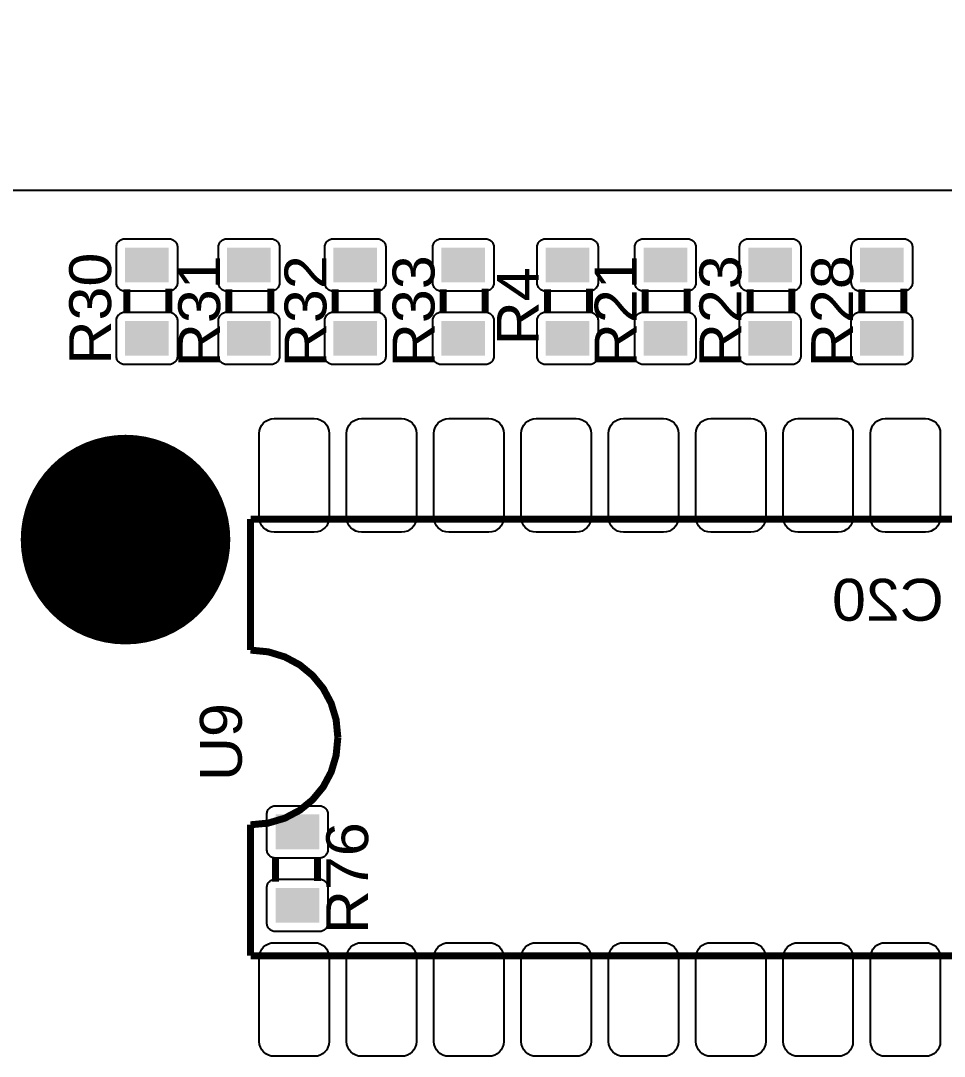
# Model space of a CAD drawing. Header units: inches. Extents: x 18.7 to 39.4, y 4.3 to 20.5.
# Drawn here: x 26.794 to 28.19, y 10.591 to 12.156 of the extents above; entities that cross this region are included whole.
import ezdxf

# ---------------------------------------------------------------- set-up
doc = ezdxf.new("R2010")
doc.units = ezdxf.units.IN
doc.header["$MEASUREMENT"] = 0
doc.styles.get("Standard").update_dxf_attribs({"font": 'arial.ttf'})

# ---------------------------------------------------------------- blocks, each defined once
blk = doc.blocks.new('RPAD')
blk.add_trace([(-0.5, -0.5), (-0.5, 0.5), (0.5, -0.5), (0.5, 0.5)])
blk = doc.blocks.new('EPAD')
at = {"const_width": 0.5}
blk.add_lwpolyline([(-0.25, 0, 1), (0.25, 0, 1)], format="xyb", close=True, dxfattribs=at)
blk = doc.blocks.new('NextionControlV4')
blk.add_lwpolyline([(44.3367, 14.7538), (46.2109, 14.7538), (46.2109, 14.9893), (44.3367, 14.9893), (44.3367, 14.7538)])
for points in [[(44.6473, 14.6481), (44.6473, 14.6881), (44.6473, 14.6891), (44.6475, 14.6901), (44.6477, 14.6911), (44.648, 14.692), (44.6484, 14.6929), (44.6489, 14.6937), (44.6495, 14.6945), (44.6501, 14.6952), (44.6509, 14.6958), (44.6516, 14.6964), (44.6524, 14.6969), (44.6533, 14.6973), (44.6542, 14.6976), (44.6552, 14.6979), (44.6562, 14.698), (44.6573, 14.6981), (44.7073, 14.6981), (44.7083, 14.698), (44.7093, 14.6979), (44.7103, 14.6976), (44.7112, 14.6973), (44.7121, 14.6969), (44.7129, 14.6964), (44.7137, 14.6958), (44.7144, 14.6952), (44.715, 14.6945), (44.7156, 14.6937), (44.7161, 14.6929), (44.7165, 14.692), (44.7168, 14.6911), (44.7171, 14.6901), (44.7172, 14.6891), (44.7173, 14.6881), (44.7173, 14.6481), (44.7172, 14.647), (44.7171, 14.646), (44.7168, 14.6451), (44.7165, 14.6441), (44.7161, 14.6433), (44.7156, 14.6424), (44.715, 14.6417), (44.7144, 14.641), (44.7137, 14.6403), (44.7129, 14.6398), (44.7121, 14.6393), (44.7112, 14.6388), (44.7103, 14.6385), (44.7093, 14.6383), (44.7083, 14.6381), (44.7073, 14.6381), (44.6573, 14.6381), (44.6562, 14.6381), (44.6552, 14.6383), (44.6542, 14.6385), (44.6533, 14.6388), (44.6524, 14.6393), (44.6516, 14.6398), (44.6509, 14.6403), (44.6501, 14.641), (44.6495, 14.6417), (44.6489, 14.6424), (44.6484, 14.6433), (44.648, 14.6441), (44.6477, 14.6451), (44.6475, 14.646), (44.6473, 14.647), (44.6473, 14.6481)], [(44.7642, 14.6481), (44.7642, 14.6881), (44.7642, 14.6891), (44.7644, 14.6901), (44.7646, 14.6911), (44.7649, 14.692), (44.7654, 14.6929), (44.7659, 14.6937), (44.7664, 14.6945), (44.7671, 14.6952), (44.7678, 14.6958), (44.7685, 14.6964), (44.7694, 14.6969), (44.7702, 14.6973), (44.7712, 14.6976), (44.7721, 14.6979), (44.7731, 14.698), (44.7742, 14.6981), (44.8242, 14.6981), (44.8252, 14.698), (44.8262, 14.6979), (44.8272, 14.6976), (44.8281, 14.6973), (44.829, 14.6969), (44.8298, 14.6964), (44.8306, 14.6958), (44.8313, 14.6952), (44.8319, 14.6945), (44.8325, 14.6937), (44.833, 14.6929), (44.8334, 14.692), (44.8337, 14.6911), (44.834, 14.6901), (44.8341, 14.6891), (44.8342, 14.6881), (44.8342, 14.6481), (44.8341, 14.647), (44.834, 14.646), (44.8337, 14.6451), (44.8334, 14.6441), (44.833, 14.6433), (44.8325, 14.6424), (44.8319, 14.6417), (44.8313, 14.641), (44.8306, 14.6403), (44.8298, 14.6398), (44.829, 14.6393), (44.8281, 14.6388), (44.8272, 14.6385), (44.8262, 14.6383), (44.8252, 14.6381), (44.8242, 14.6381), (44.7742, 14.6381), (44.7731, 14.6381), (44.7721, 14.6383), (44.7712, 14.6385), (44.7702, 14.6388), (44.7694, 14.6393), (44.7685, 14.6398), (44.7678, 14.6403), (44.7671, 14.641), (44.7664, 14.6417), (44.7659, 14.6424), (44.7654, 14.6433), (44.7649, 14.6441), (44.7646, 14.6451), (44.7644, 14.646), (44.7642, 14.647), (44.7642, 14.6481)], [(44.8859, 14.6481), (44.8859, 14.6881), (44.8859, 14.6891), (44.8861, 14.6901), (44.8863, 14.6911), (44.8867, 14.692), (44.8871, 14.6929), (44.8876, 14.6937), (44.8881, 14.6945), (44.8888, 14.6952), (44.8895, 14.6958), (44.8903, 14.6964), (44.8911, 14.6969), (44.892, 14.6973), (44.8929, 14.6976), (44.8938, 14.6979), (44.8949, 14.698), (44.8959, 14.6981), (44.9459, 14.6981), (44.9469, 14.698), (44.9479, 14.6979), (44.9489, 14.6976), (44.9498, 14.6973), (44.9507, 14.6969), (44.9515, 14.6964), (44.9523, 14.6958), (44.953, 14.6952), (44.9536, 14.6945), (44.9542, 14.6937), (44.9547, 14.6929), (44.9551, 14.692), (44.9555, 14.6911), (44.9557, 14.6901), (44.9558, 14.6891), (44.9559, 14.6881), (44.9559, 14.6481), (44.9558, 14.647), (44.9557, 14.646), (44.9555, 14.6451), (44.9551, 14.6441), (44.9547, 14.6433), (44.9542, 14.6424), (44.9536, 14.6417), (44.953, 14.641), (44.9523, 14.6403), (44.9515, 14.6398), (44.9507, 14.6393), (44.9498, 14.6388), (44.9489, 14.6385), (44.9479, 14.6383), (44.9469, 14.6381), (44.9459, 14.6381), (44.8959, 14.6381), (44.8949, 14.6381), (44.8938, 14.6383), (44.8929, 14.6385), (44.892, 14.6388), (44.8911, 14.6393), (44.8903, 14.6398), (44.8895, 14.6403), (44.8888, 14.641), (44.8881, 14.6417), (44.8876, 14.6424), (44.8871, 14.6433), (44.8867, 14.6441), (44.8863, 14.6451), (44.8861, 14.646), (44.8859, 14.647), (44.8859, 14.6481)], [(45.0097, 14.6481), (45.0097, 14.6881), (45.0097, 14.6891), (45.0099, 14.6901), (45.0101, 14.6911), (45.0105, 14.692), (45.0109, 14.6929), (45.0114, 14.6937), (45.0119, 14.6945), (45.0126, 14.6952), (45.0133, 14.6958), (45.014, 14.6964), (45.0149, 14.6969), (45.0157, 14.6973), (45.0167, 14.6976), (45.0176, 14.6979), (45.0186, 14.698), (45.0197, 14.6981), (45.0697, 14.6981), (45.0707, 14.698), (45.0717, 14.6979), (45.0727, 14.6976), (45.0736, 14.6973), (45.0745, 14.6969), (45.0753, 14.6964), (45.0761, 14.6958), (45.0768, 14.6952), (45.0774, 14.6945), (45.078, 14.6937), (45.0785, 14.6929), (45.0789, 14.692), (45.0792, 14.6911), (45.0795, 14.6901), (45.0796, 14.6891), (45.0797, 14.6881), (45.0797, 14.6481), (45.0796, 14.647), (45.0795, 14.646), (45.0792, 14.6451), (45.0789, 14.6441), (45.0785, 14.6433), (45.078, 14.6424), (45.0774, 14.6417), (45.0768, 14.641), (45.0761, 14.6403), (45.0753, 14.6398), (45.0745, 14.6393), (45.0736, 14.6388), (45.0727, 14.6385), (45.0717, 14.6383), (45.0707, 14.6381), (45.0697, 14.6381), (45.0197, 14.6381), (45.0186, 14.6381), (45.0176, 14.6383), (45.0167, 14.6385), (45.0157, 14.6388), (45.0149, 14.6393), (45.014, 14.6398), (45.0133, 14.6403), (45.0126, 14.641), (45.0119, 14.6417), (45.0114, 14.6424), (45.0109, 14.6433), (45.0105, 14.6441), (45.0101, 14.6451), (45.0099, 14.646), (45.0097, 14.647), (45.0097, 14.6481)], [(45.1291, 14.6481), (45.1291, 14.6881), (45.1292, 14.6891), (45.1293, 14.6901), (45.1295, 14.6911), (45.1299, 14.692), (45.1303, 14.6929), (45.1308, 14.6937), (45.1314, 14.6945), (45.132, 14.6952), (45.1327, 14.6958), (45.1335, 14.6964), (45.1343, 14.6969), (45.1352, 14.6973), (45.1361, 14.6976), (45.1371, 14.6979), (45.1381, 14.698), (45.1391, 14.6981), (45.1891, 14.6981), (45.1901, 14.698), (45.1912, 14.6979), (45.1921, 14.6976), (45.193, 14.6973), (45.1939, 14.6969), (45.1947, 14.6964), (45.1955, 14.6958), (45.1962, 14.6952), (45.1969, 14.6945), (45.1974, 14.6937), (45.1979, 14.6929), (45.1983, 14.692), (45.1987, 14.6911), (45.1989, 14.6901), (45.1991, 14.6891), (45.1991, 14.6881), (45.1991, 14.6481), (45.1991, 14.647), (45.1989, 14.646), (45.1987, 14.6451), (45.1983, 14.6441), (45.1979, 14.6433), (45.1974, 14.6424), (45.1969, 14.6417), (45.1962, 14.641), (45.1955, 14.6403), (45.1947, 14.6398), (45.1939, 14.6393), (45.193, 14.6388), (45.1921, 14.6385), (45.1912, 14.6383), (45.1901, 14.6381), (45.1891, 14.6381), (45.1391, 14.6381), (45.1381, 14.6381), (45.1371, 14.6383), (45.1361, 14.6385), (45.1352, 14.6388), (45.1343, 14.6393), (45.1335, 14.6398), (45.1327, 14.6403), (45.132, 14.641), (45.1314, 14.6417), (45.1308, 14.6424), (45.1303, 14.6433), (45.1299, 14.6441), (45.1295, 14.6451), (45.1293, 14.646), (45.1292, 14.647), (45.1291, 14.6481)], [(45.2411, 14.6481), (45.2411, 14.6881), (45.2412, 14.6891), (45.2413, 14.6901), (45.2415, 14.6911), (45.2419, 14.692), (45.2423, 14.6929), (45.2428, 14.6937), (45.2434, 14.6945), (45.244, 14.6952), (45.2447, 14.6958), (45.2455, 14.6964), (45.2463, 14.6969), (45.2472, 14.6973), (45.2481, 14.6976), (45.2491, 14.6979), (45.2501, 14.698), (45.2511, 14.6981), (45.3011, 14.6981), (45.3021, 14.698), (45.3032, 14.6979), (45.3041, 14.6976), (45.305, 14.6973), (45.3059, 14.6969), (45.3067, 14.6964), (45.3075, 14.6958), (45.3082, 14.6952), (45.3089, 14.6945), (45.3094, 14.6937), (45.3099, 14.6929), (45.3103, 14.692), (45.3107, 14.6911), (45.3109, 14.6901), (45.3111, 14.6891), (45.3111, 14.6881), (45.3111, 14.6481), (45.3111, 14.647), (45.3109, 14.646), (45.3107, 14.6451), (45.3103, 14.6441), (45.3099, 14.6433), (45.3094, 14.6424), (45.3089, 14.6417), (45.3082, 14.641), (45.3075, 14.6403), (45.3067, 14.6398), (45.3059, 14.6393), (45.305, 14.6388), (45.3041, 14.6385), (45.3032, 14.6383), (45.3021, 14.6381), (45.3011, 14.6381), (45.2511, 14.6381), (45.2501, 14.6381), (45.2491, 14.6383), (45.2481, 14.6385), (45.2472, 14.6388), (45.2463, 14.6393), (45.2455, 14.6398), (45.2447, 14.6403), (45.244, 14.641), (45.2434, 14.6417), (45.2428, 14.6424), (45.2423, 14.6433), (45.2419, 14.6441), (45.2415, 14.6451), (45.2413, 14.646), (45.2412, 14.647), (45.2411, 14.6481)], [(45.3611, 14.6481), (45.3611, 14.6881), (45.3612, 14.6891), (45.3613, 14.6901), (45.3615, 14.6911), (45.3619, 14.692), (45.3623, 14.6929), (45.3628, 14.6937), (45.3634, 14.6945), (45.364, 14.6952), (45.3647, 14.6958), (45.3655, 14.6964), (45.3663, 14.6969), (45.3672, 14.6973), (45.3681, 14.6976), (45.3691, 14.6979), (45.3701, 14.698), (45.3711, 14.6981), (45.4211, 14.6981), (45.4221, 14.698), (45.4232, 14.6979), (45.4241, 14.6976), (45.425, 14.6973), (45.4259, 14.6969), (45.4267, 14.6964), (45.4275, 14.6958), (45.4282, 14.6952), (45.4289, 14.6945), (45.4294, 14.6937), (45.4299, 14.6929), (45.4303, 14.692), (45.4307, 14.6911), (45.4309, 14.6901), (45.4311, 14.6891), (45.4311, 14.6881), (45.4311, 14.6481), (45.4311, 14.647), (45.4309, 14.646), (45.4307, 14.6451), (45.4303, 14.6441), (45.4299, 14.6433), (45.4294, 14.6424), (45.4289, 14.6417), (45.4282, 14.641), (45.4275, 14.6403), (45.4267, 14.6398), (45.4259, 14.6393), (45.425, 14.6388), (45.4241, 14.6385), (45.4232, 14.6383), (45.4221, 14.6381), (45.4211, 14.6381), (45.3711, 14.6381), (45.3701, 14.6381), (45.3691, 14.6383), (45.3681, 14.6385), (45.3672, 14.6388), (45.3663, 14.6393), (45.3655, 14.6398), (45.3647, 14.6403), (45.364, 14.641), (45.3634, 14.6417), (45.3628, 14.6424), (45.3623, 14.6433), (45.3619, 14.6441), (45.3615, 14.6451), (45.3613, 14.646), (45.3612, 14.647), (45.3611, 14.6481)], [(45.4891, 14.6481), (45.4891, 14.6881), (45.4892, 14.6891), (45.4893, 14.6901), (45.4895, 14.6911), (45.4899, 14.692), (45.4903, 14.6929), (45.4908, 14.6937), (45.4914, 14.6945), (45.492, 14.6952), (45.4927, 14.6958), (45.4935, 14.6964), (45.4943, 14.6969), (45.4952, 14.6973), (45.4961, 14.6976), (45.4971, 14.6979), (45.4981, 14.698), (45.4991, 14.6981), (45.5491, 14.6981), (45.5501, 14.698), (45.5512, 14.6979), (45.5521, 14.6976), (45.553, 14.6973), (45.5539, 14.6969), (45.5547, 14.6964), (45.5555, 14.6958), (45.5562, 14.6952), (45.5569, 14.6945), (45.5574, 14.6937), (45.5579, 14.6929), (45.5583, 14.692), (45.5587, 14.6911), (45.5589, 14.6901), (45.5591, 14.6891), (45.5591, 14.6881), (45.5591, 14.6481), (45.5591, 14.647), (45.5589, 14.646), (45.5587, 14.6451), (45.5583, 14.6441), (45.5579, 14.6433), (45.5574, 14.6424), (45.5569, 14.6417), (45.5562, 14.641), (45.5555, 14.6403), (45.5547, 14.6398), (45.5539, 14.6393), (45.553, 14.6388), (45.5521, 14.6385), (45.5512, 14.6383), (45.5501, 14.6381), (45.5491, 14.6381), (45.4991, 14.6381), (45.4981, 14.6381), (45.4971, 14.6383), (45.4961, 14.6385), (45.4952, 14.6388), (45.4943, 14.6393), (45.4935, 14.6398), (45.4927, 14.6403), (45.492, 14.641), (45.4914, 14.6417), (45.4908, 14.6424), (45.4903, 14.6433), (45.4899, 14.6441), (45.4895, 14.6451), (45.4893, 14.646), (45.4892, 14.647), (45.4891, 14.6481)], [(44.6473, 14.5641), (44.6473, 14.6041), (44.6473, 14.6051), (44.6475, 14.6061), (44.6477, 14.6071), (44.648, 14.608), (44.6484, 14.6089), (44.6489, 14.6097), (44.6495, 14.6105), (44.6501, 14.6112), (44.6509, 14.6118), (44.6516, 14.6124), (44.6524, 14.6129), (44.6533, 14.6133), (44.6542, 14.6136), (44.6552, 14.6139), (44.6562, 14.614), (44.6573, 14.6141), (44.7073, 14.6141), (44.7083, 14.614), (44.7093, 14.6139), (44.7103, 14.6136), (44.7112, 14.6133), (44.7121, 14.6129), (44.7129, 14.6124), (44.7137, 14.6118), (44.7144, 14.6112), (44.715, 14.6105), (44.7156, 14.6097), (44.7161, 14.6089), (44.7165, 14.608), (44.7168, 14.6071), (44.7171, 14.6061), (44.7172, 14.6051), (44.7173, 14.6041), (44.7173, 14.5641), (44.7172, 14.563), (44.7171, 14.562), (44.7168, 14.5611), (44.7165, 14.5601), (44.7161, 14.5593), (44.7156, 14.5584), (44.715, 14.5577), (44.7144, 14.557), (44.7137, 14.5563), (44.7129, 14.5558), (44.7121, 14.5553), (44.7112, 14.5548), (44.7103, 14.5545), (44.7093, 14.5543), (44.7083, 14.5541), (44.7073, 14.5541), (44.6573, 14.5541), (44.6562, 14.5541), (44.6552, 14.5543), (44.6542, 14.5545), (44.6533, 14.5548), (44.6524, 14.5553), (44.6516, 14.5558), (44.6509, 14.5563), (44.6501, 14.557), (44.6495, 14.5577), (44.6489, 14.5584), (44.6484, 14.5593), (44.648, 14.5601), (44.6477, 14.5611), (44.6475, 14.562), (44.6473, 14.563), (44.6473, 14.5641)], [(44.7642, 14.5641), (44.7642, 14.6041), (44.7642, 14.6051), (44.7644, 14.6061), (44.7646, 14.6071), (44.7649, 14.608), (44.7654, 14.6089), (44.7659, 14.6097), (44.7664, 14.6105), (44.7671, 14.6112), (44.7678, 14.6118), (44.7685, 14.6124), (44.7694, 14.6129), (44.7702, 14.6133), (44.7712, 14.6136), (44.7721, 14.6139), (44.7731, 14.614), (44.7742, 14.6141), (44.8242, 14.6141), (44.8252, 14.614), (44.8262, 14.6139), (44.8272, 14.6136), (44.8281, 14.6133), (44.829, 14.6129), (44.8298, 14.6124), (44.8306, 14.6118), (44.8313, 14.6112), (44.8319, 14.6105), (44.8325, 14.6097), (44.833, 14.6089), (44.8334, 14.608), (44.8337, 14.6071), (44.834, 14.6061), (44.8341, 14.6051), (44.8342, 14.6041), (44.8342, 14.5641), (44.8341, 14.563), (44.834, 14.562), (44.8337, 14.5611), (44.8334, 14.5601), (44.833, 14.5593), (44.8325, 14.5584), (44.8319, 14.5577), (44.8313, 14.557), (44.8306, 14.5563), (44.8298, 14.5558), (44.829, 14.5553), (44.8281, 14.5548), (44.8272, 14.5545), (44.8262, 14.5543), (44.8252, 14.5541), (44.8242, 14.5541), (44.7742, 14.5541), (44.7731, 14.5541), (44.7721, 14.5543), (44.7712, 14.5545), (44.7702, 14.5548), (44.7694, 14.5553), (44.7685, 14.5558), (44.7678, 14.5563), (44.7671, 14.557), (44.7664, 14.5577), (44.7659, 14.5584), (44.7654, 14.5593), (44.7649, 14.5601), (44.7646, 14.5611), (44.7644, 14.562), (44.7642, 14.563), (44.7642, 14.5641)], [(44.8859, 14.5641), (44.8859, 14.6041), (44.8859, 14.6051), (44.8861, 14.6061), (44.8863, 14.6071), (44.8867, 14.608), (44.8871, 14.6089), (44.8876, 14.6097), (44.8881, 14.6105), (44.8888, 14.6112), (44.8895, 14.6118), (44.8903, 14.6124), (44.8911, 14.6129), (44.892, 14.6133), (44.8929, 14.6136), (44.8938, 14.6139), (44.8949, 14.614), (44.8959, 14.6141), (44.9459, 14.6141), (44.9469, 14.614), (44.9479, 14.6139), (44.9489, 14.6136), (44.9498, 14.6133), (44.9507, 14.6129), (44.9515, 14.6124), (44.9523, 14.6118), (44.953, 14.6112), (44.9536, 14.6105), (44.9542, 14.6097), (44.9547, 14.6089), (44.9551, 14.608), (44.9555, 14.6071), (44.9557, 14.6061), (44.9558, 14.6051), (44.9559, 14.6041), (44.9559, 14.5641), (44.9558, 14.563), (44.9557, 14.562), (44.9555, 14.5611), (44.9551, 14.5601), (44.9547, 14.5593), (44.9542, 14.5584), (44.9536, 14.5577), (44.953, 14.557), (44.9523, 14.5563), (44.9515, 14.5558), (44.9507, 14.5553), (44.9498, 14.5548), (44.9489, 14.5545), (44.9479, 14.5543), (44.9469, 14.5541), (44.9459, 14.5541), (44.8959, 14.5541), (44.8949, 14.5541), (44.8938, 14.5543), (44.8929, 14.5545), (44.892, 14.5548), (44.8911, 14.5553), (44.8903, 14.5558), (44.8895, 14.5563), (44.8888, 14.557), (44.8881, 14.5577), (44.8876, 14.5584), (44.8871, 14.5593), (44.8867, 14.5601), (44.8863, 14.5611), (44.8861, 14.562), (44.8859, 14.563), (44.8859, 14.5641)], [(45.0097, 14.5641), (45.0097, 14.6041), (45.0097, 14.6051), (45.0099, 14.6061), (45.0101, 14.6071), (45.0105, 14.608), (45.0109, 14.6089), (45.0114, 14.6097), (45.0119, 14.6105), (45.0126, 14.6112), (45.0133, 14.6118), (45.014, 14.6124), (45.0149, 14.6129), (45.0157, 14.6133), (45.0167, 14.6136), (45.0176, 14.6139), (45.0186, 14.614), (45.0197, 14.6141), (45.0697, 14.6141), (45.0707, 14.614), (45.0717, 14.6139), (45.0727, 14.6136), (45.0736, 14.6133), (45.0745, 14.6129), (45.0753, 14.6124), (45.0761, 14.6118), (45.0768, 14.6112), (45.0774, 14.6105), (45.078, 14.6097), (45.0785, 14.6089), (45.0789, 14.608), (45.0792, 14.6071), (45.0795, 14.6061), (45.0796, 14.6051), (45.0797, 14.6041), (45.0797, 14.5641), (45.0796, 14.563), (45.0795, 14.562), (45.0792, 14.5611), (45.0789, 14.5601), (45.0785, 14.5593), (45.078, 14.5584), (45.0774, 14.5577), (45.0768, 14.557), (45.0761, 14.5563), (45.0753, 14.5558), (45.0745, 14.5553), (45.0736, 14.5548), (45.0727, 14.5545), (45.0717, 14.5543), (45.0707, 14.5541), (45.0697, 14.5541), (45.0197, 14.5541), (45.0186, 14.5541), (45.0176, 14.5543), (45.0167, 14.5545), (45.0157, 14.5548), (45.0149, 14.5553), (45.014, 14.5558), (45.0133, 14.5563), (45.0126, 14.557), (45.0119, 14.5577), (45.0114, 14.5584), (45.0109, 14.5593), (45.0105, 14.5601), (45.0101, 14.5611), (45.0099, 14.562), (45.0097, 14.563), (45.0097, 14.5641)], [(45.1291, 14.5641), (45.1291, 14.6041), (45.1292, 14.6051), (45.1293, 14.6061), (45.1295, 14.6071), (45.1299, 14.608), (45.1303, 14.6089), (45.1308, 14.6097), (45.1314, 14.6105), (45.132, 14.6112), (45.1327, 14.6118), (45.1335, 14.6124), (45.1343, 14.6129), (45.1352, 14.6133), (45.1361, 14.6136), (45.1371, 14.6139), (45.1381, 14.614), (45.1391, 14.6141), (45.1891, 14.6141), (45.1901, 14.614), (45.1912, 14.6139), (45.1921, 14.6136), (45.193, 14.6133), (45.1939, 14.6129), (45.1947, 14.6124), (45.1955, 14.6118), (45.1962, 14.6112), (45.1969, 14.6105), (45.1974, 14.6097), (45.1979, 14.6089), (45.1983, 14.608), (45.1987, 14.6071), (45.1989, 14.6061), (45.1991, 14.6051), (45.1991, 14.6041), (45.1991, 14.5641), (45.1991, 14.563), (45.1989, 14.562), (45.1987, 14.5611), (45.1983, 14.5601), (45.1979, 14.5593), (45.1974, 14.5584), (45.1969, 14.5577), (45.1962, 14.557), (45.1955, 14.5563), (45.1947, 14.5558), (45.1939, 14.5553), (45.193, 14.5548), (45.1921, 14.5545), (45.1912, 14.5543), (45.1901, 14.5541), (45.1891, 14.5541), (45.1391, 14.5541), (45.1381, 14.5541), (45.1371, 14.5543), (45.1361, 14.5545), (45.1352, 14.5548), (45.1343, 14.5553), (45.1335, 14.5558), (45.1327, 14.5563), (45.132, 14.557), (45.1314, 14.5577), (45.1308, 14.5584), (45.1303, 14.5593), (45.1299, 14.5601), (45.1295, 14.5611), (45.1293, 14.562), (45.1292, 14.563), (45.1291, 14.5641)], [(45.2411, 14.5641), (45.2411, 14.6041), (45.2412, 14.6051), (45.2413, 14.6061), (45.2415, 14.6071), (45.2419, 14.608), (45.2423, 14.6089), (45.2428, 14.6097), (45.2434, 14.6105), (45.244, 14.6112), (45.2447, 14.6118), (45.2455, 14.6124), (45.2463, 14.6129), (45.2472, 14.6133), (45.2481, 14.6136), (45.2491, 14.6139), (45.2501, 14.614), (45.2511, 14.6141), (45.3011, 14.6141), (45.3021, 14.614), (45.3032, 14.6139), (45.3041, 14.6136), (45.305, 14.6133), (45.3059, 14.6129), (45.3067, 14.6124), (45.3075, 14.6118), (45.3082, 14.6112), (45.3089, 14.6105), (45.3094, 14.6097), (45.3099, 14.6089), (45.3103, 14.608), (45.3107, 14.6071), (45.3109, 14.6061), (45.3111, 14.6051), (45.3111, 14.6041), (45.3111, 14.5641), (45.3111, 14.563), (45.3109, 14.562), (45.3107, 14.5611), (45.3103, 14.5601), (45.3099, 14.5593), (45.3094, 14.5584), (45.3089, 14.5577), (45.3082, 14.557), (45.3075, 14.5563), (45.3067, 14.5558), (45.3059, 14.5553), (45.305, 14.5548), (45.3041, 14.5545), (45.3032, 14.5543), (45.3021, 14.5541), (45.3011, 14.5541), (45.2511, 14.5541), (45.2501, 14.5541), (45.2491, 14.5543), (45.2481, 14.5545), (45.2472, 14.5548), (45.2463, 14.5553), (45.2455, 14.5558), (45.2447, 14.5563), (45.244, 14.557), (45.2434, 14.5577), (45.2428, 14.5584), (45.2423, 14.5593), (45.2419, 14.5601), (45.2415, 14.5611), (45.2413, 14.562), (45.2412, 14.563), (45.2411, 14.5641)], [(45.3611, 14.5641), (45.3611, 14.6041), (45.3612, 14.6051), (45.3613, 14.6061), (45.3615, 14.6071), (45.3619, 14.608), (45.3623, 14.6089), (45.3628, 14.6097), (45.3634, 14.6105), (45.364, 14.6112), (45.3647, 14.6118), (45.3655, 14.6124), (45.3663, 14.6129), (45.3672, 14.6133), (45.3681, 14.6136), (45.3691, 14.6139), (45.3701, 14.614), (45.3711, 14.6141), (45.4211, 14.6141), (45.4221, 14.614), (45.4232, 14.6139), (45.4241, 14.6136), (45.425, 14.6133), (45.4259, 14.6129), (45.4267, 14.6124), (45.4275, 14.6118), (45.4282, 14.6112), (45.4289, 14.6105), (45.4294, 14.6097), (45.4299, 14.6089), (45.4303, 14.608), (45.4307, 14.6071), (45.4309, 14.6061), (45.4311, 14.6051), (45.4311, 14.6041), (45.4311, 14.5641), (45.4311, 14.563), (45.4309, 14.562), (45.4307, 14.5611), (45.4303, 14.5601), (45.4299, 14.5593), (45.4294, 14.5584), (45.4289, 14.5577), (45.4282, 14.557), (45.4275, 14.5563), (45.4267, 14.5558), (45.4259, 14.5553), (45.425, 14.5548), (45.4241, 14.5545), (45.4232, 14.5543), (45.4221, 14.5541), (45.4211, 14.5541), (45.3711, 14.5541), (45.3701, 14.5541), (45.3691, 14.5543), (45.3681, 14.5545), (45.3672, 14.5548), (45.3663, 14.5553), (45.3655, 14.5558), (45.3647, 14.5563), (45.364, 14.557), (45.3634, 14.5577), (45.3628, 14.5584), (45.3623, 14.5593), (45.3619, 14.5601), (45.3615, 14.5611), (45.3613, 14.562), (45.3612, 14.563), (45.3611, 14.5641)], [(45.4891, 14.5641), (45.4891, 14.6041), (45.4892, 14.6051), (45.4893, 14.6061), (45.4895, 14.6071), (45.4899, 14.608), (45.4903, 14.6089), (45.4908, 14.6097), (45.4914, 14.6105), (45.492, 14.6112), (45.4927, 14.6118), (45.4935, 14.6124), (45.4943, 14.6129), (45.4952, 14.6133), (45.4961, 14.6136), (45.4971, 14.6139), (45.4981, 14.614), (45.4991, 14.6141), (45.5491, 14.6141), (45.5501, 14.614), (45.5512, 14.6139), (45.5521, 14.6136), (45.553, 14.6133), (45.5539, 14.6129), (45.5547, 14.6124), (45.5555, 14.6118), (45.5562, 14.6112), (45.5569, 14.6105), (45.5574, 14.6097), (45.5579, 14.6089), (45.5583, 14.608), (45.5587, 14.6071), (45.5589, 14.6061), (45.5591, 14.6051), (45.5591, 14.6041), (45.5591, 14.5641), (45.5591, 14.563), (45.5589, 14.562), (45.5587, 14.5611), (45.5583, 14.5601), (45.5579, 14.5593), (45.5574, 14.5584), (45.5569, 14.5577), (45.5562, 14.557), (45.5555, 14.5563), (45.5547, 14.5558), (45.5539, 14.5553), (45.553, 14.5548), (45.5521, 14.5545), (45.5512, 14.5543), (45.5501, 14.5541), (45.5491, 14.5541), (45.4991, 14.5541), (45.4981, 14.5541), (45.4971, 14.5543), (45.4961, 14.5545), (45.4952, 14.5548), (45.4943, 14.5553), (45.4935, 14.5558), (45.4927, 14.5563), (45.492, 14.557), (45.4914, 14.5577), (45.4908, 14.5584), (45.4903, 14.5593), (45.4899, 14.5601), (45.4895, 14.5611), (45.4893, 14.562), (45.4892, 14.563), (45.4891, 14.5641)], [(44.874, 14.3622), (44.828, 14.3622), (44.8246, 14.3625), (44.8214, 14.3635), (44.8185, 14.3651), (44.816, 14.3671), (44.8139, 14.3696), (44.8124, 14.3725), (44.8114, 14.3757), (44.811, 14.3792), (44.811, 14.4752), (44.8114, 14.4787), (44.8124, 14.4819), (44.8139, 14.4848), (44.816, 14.4873), (44.8185, 14.4893), (44.8214, 14.4909), (44.8246, 14.4919), (44.828, 14.4922), (44.874, 14.4922), (44.8775, 14.4919), (44.8807, 14.4909), (44.8836, 14.4893), (44.8861, 14.4873), (44.8882, 14.4848), (44.8897, 14.4819), (44.8907, 14.4787), (44.891, 14.4752), (44.891, 14.3792), (44.8907, 14.3757), (44.8897, 14.3725), (44.8882, 14.3696), (44.8861, 14.3671), (44.8836, 14.3651), (44.8807, 14.3635), (44.8775, 14.3625), (44.874, 14.3622)], [(44.974, 14.3622), (44.928, 14.3622), (44.9246, 14.3625), (44.9214, 14.3635), (44.9185, 14.3651), (44.916, 14.3671), (44.9139, 14.3696), (44.9124, 14.3725), (44.9114, 14.3757), (44.911, 14.3792), (44.911, 14.4752), (44.9114, 14.4787), (44.9124, 14.4819), (44.9139, 14.4848), (44.916, 14.4873), (44.9185, 14.4893), (44.9214, 14.4909), (44.9246, 14.4919), (44.928, 14.4922), (44.974, 14.4922), (44.9775, 14.4919), (44.9807, 14.4909), (44.9836, 14.4893), (44.9861, 14.4873), (44.9882, 14.4848), (44.9897, 14.4819), (44.9907, 14.4787), (44.991, 14.4752), (44.991, 14.3792), (44.9907, 14.3757), (44.9897, 14.3725), (44.9882, 14.3696), (44.9861, 14.3671), (44.9836, 14.3651), (44.9807, 14.3635), (44.9775, 14.3625), (44.974, 14.3622)], [(45.074, 14.3622), (45.028, 14.3622), (45.0246, 14.3625), (45.0214, 14.3635), (45.0185, 14.3651), (45.016, 14.3671), (45.0139, 14.3696), (45.0124, 14.3725), (45.0114, 14.3757), (45.011, 14.3792), (45.011, 14.4752), (45.0114, 14.4787), (45.0124, 14.4819), (45.0139, 14.4848), (45.016, 14.4873), (45.0185, 14.4893), (45.0214, 14.4909), (45.0246, 14.4919), (45.028, 14.4922), (45.074, 14.4922), (45.0775, 14.4919), (45.0807, 14.4909), (45.0836, 14.4893), (45.0861, 14.4873), (45.0882, 14.4848), (45.0897, 14.4819), (45.0907, 14.4787), (45.091, 14.4752), (45.091, 14.3792), (45.0907, 14.3757), (45.0897, 14.3725), (45.0882, 14.3696), (45.0861, 14.3671), (45.0836, 14.3651), (45.0807, 14.3635), (45.0775, 14.3625), (45.074, 14.3622)], [(45.174, 14.3622), (45.128, 14.3622), (45.1246, 14.3625), (45.1214, 14.3635), (45.1185, 14.3651), (45.116, 14.3671), (45.1139, 14.3696), (45.1124, 14.3725), (45.1114, 14.3757), (45.111, 14.3792), (45.111, 14.4752), (45.1114, 14.4787), (45.1124, 14.4819), (45.1139, 14.4848), (45.116, 14.4873), (45.1185, 14.4893), (45.1214, 14.4909), (45.1246, 14.4919), (45.128, 14.4922), (45.174, 14.4922), (45.1775, 14.4919), (45.1807, 14.4909), (45.1836, 14.4893), (45.1861, 14.4873), (45.1882, 14.4848), (45.1897, 14.4819), (45.1907, 14.4787), (45.191, 14.4752), (45.191, 14.3792), (45.1907, 14.3757), (45.1897, 14.3725), (45.1882, 14.3696), (45.1861, 14.3671), (45.1836, 14.3651), (45.1807, 14.3635), (45.1775, 14.3625), (45.174, 14.3622)], [(45.274, 14.3622), (45.228, 14.3622), (45.2246, 14.3625), (45.2214, 14.3635), (45.2185, 14.3651), (45.216, 14.3671), (45.2139, 14.3696), (45.2124, 14.3725), (45.2114, 14.3757), (45.211, 14.3792), (45.211, 14.4752), (45.2114, 14.4787), (45.2124, 14.4819), (45.2139, 14.4848), (45.216, 14.4873), (45.2185, 14.4893), (45.2214, 14.4909), (45.2246, 14.4919), (45.228, 14.4922), (45.274, 14.4922), (45.2775, 14.4919), (45.2807, 14.4909), (45.2836, 14.4893), (45.2861, 14.4873), (45.2882, 14.4848), (45.2897, 14.4819), (45.2907, 14.4787), (45.291, 14.4752), (45.291, 14.3792), (45.2907, 14.3757), (45.2897, 14.3725), (45.2882, 14.3696), (45.2861, 14.3671), (45.2836, 14.3651), (45.2807, 14.3635), (45.2775, 14.3625), (45.274, 14.3622)], [(45.374, 14.3622), (45.328, 14.3622), (45.3246, 14.3625), (45.3214, 14.3635), (45.3185, 14.3651), (45.316, 14.3671), (45.3139, 14.3696), (45.3124, 14.3725), (45.3114, 14.3757), (45.311, 14.3792), (45.311, 14.4752), (45.3114, 14.4787), (45.3124, 14.4819), (45.3139, 14.4848), (45.316, 14.4873), (45.3185, 14.4893), (45.3214, 14.4909), (45.3246, 14.4919), (45.328, 14.4922), (45.374, 14.4922), (45.3775, 14.4919), (45.3807, 14.4909), (45.3836, 14.4893), (45.3861, 14.4873), (45.3882, 14.4848), (45.3897, 14.4819), (45.3907, 14.4787), (45.391, 14.4752), (45.391, 14.3792), (45.3907, 14.3757), (45.3897, 14.3725), (45.3882, 14.3696), (45.3861, 14.3671), (45.3836, 14.3651), (45.3807, 14.3635), (45.3775, 14.3625), (45.374, 14.3622)], [(45.474, 14.3622), (45.428, 14.3622), (45.4246, 14.3625), (45.4214, 14.3635), (45.4185, 14.3651), (45.416, 14.3671), (45.4139, 14.3696), (45.4124, 14.3725), (45.4114, 14.3757), (45.411, 14.3792), (45.411, 14.4752), (45.4114, 14.4787), (45.4124, 14.4819), (45.4139, 14.4848), (45.416, 14.4873), (45.4185, 14.4893), (45.4214, 14.4909), (45.4246, 14.4919), (45.428, 14.4922), (45.474, 14.4922), (45.4775, 14.4919), (45.4807, 14.4909), (45.4836, 14.4893), (45.4861, 14.4873), (45.4882, 14.4848), (45.4897, 14.4819), (45.4907, 14.4787), (45.491, 14.4752), (45.491, 14.3792), (45.4907, 14.3757), (45.4897, 14.3725), (45.4882, 14.3696), (45.4861, 14.3671), (45.4836, 14.3651), (45.4807, 14.3635), (45.4775, 14.3625), (45.474, 14.3622)], [(45.574, 14.3622), (45.528, 14.3622), (45.5246, 14.3625), (45.5214, 14.3635), (45.5185, 14.3651), (45.516, 14.3671), (45.5139, 14.3696), (45.5124, 14.3725), (45.5114, 14.3757), (45.511, 14.3792), (45.511, 14.4752), (45.5114, 14.4787), (45.5124, 14.4819), (45.5139, 14.4848), (45.516, 14.4873), (45.5185, 14.4893), (45.5214, 14.4909), (45.5246, 14.4919), (45.528, 14.4922), (45.574, 14.4922), (45.5775, 14.4919), (45.5807, 14.4909), (45.5836, 14.4893), (45.5861, 14.4873), (45.5882, 14.4848), (45.5897, 14.4819), (45.5907, 14.4787), (45.591, 14.4752), (45.591, 14.3792), (45.5907, 14.3757), (45.5897, 14.3725), (45.5882, 14.3696), (45.5861, 14.3671), (45.5836, 14.3651), (45.5807, 14.3635), (45.5775, 14.3625), (45.574, 14.3622)], [(44.8897, 14.039), (44.8897, 13.999), (44.8896, 13.998), (44.8895, 13.997), (44.8892, 13.996), (44.8889, 13.9951), (44.8885, 13.9942), (44.888, 13.9934), (44.8874, 13.9926), (44.8868, 13.9919), (44.8861, 13.9913), (44.8853, 13.9907), (44.8845, 13.9902), (44.8836, 13.9898), (44.8827, 13.9895), (44.8817, 13.9892), (44.8807, 13.9891), (44.8797, 13.989), (44.8297, 13.989), (44.8286, 13.9891), (44.8276, 13.9892), (44.8267, 13.9895), (44.8257, 13.9898), (44.8249, 13.9902), (44.824, 13.9907), (44.8233, 13.9913), (44.8226, 13.9919), (44.8219, 13.9926), (44.8213, 13.9934), (44.8209, 13.9942), (44.8204, 13.9951), (44.8201, 13.996), (44.8199, 13.997), (44.8197, 13.998), (44.8197, 13.999), (44.8197, 14.039), (44.8197, 14.0401), (44.8199, 14.0411), (44.8201, 14.0421), (44.8204, 14.043), (44.8209, 14.0439), (44.8213, 14.0447), (44.8219, 14.0454), (44.8226, 14.0462), (44.8233, 14.0468), (44.824, 14.0474), (44.8249, 14.0479), (44.8257, 14.0483), (44.8267, 14.0486), (44.8276, 14.0488), (44.8286, 14.049), (44.8297, 14.049), (44.8797, 14.049), (44.8807, 14.049), (44.8817, 14.0488), (44.8827, 14.0486), (44.8836, 14.0483), (44.8845, 14.0479), (44.8853, 14.0474), (44.8861, 14.0468), (44.8868, 14.0462), (44.8874, 14.0454), (44.888, 14.0447), (44.8885, 14.0439), (44.8889, 14.043), (44.8892, 14.0421), (44.8895, 14.0411), (44.8896, 14.0401), (44.8897, 14.039)], [(44.8897, 13.955), (44.8897, 13.915), (44.8896, 13.914), (44.8895, 13.913), (44.8892, 13.912), (44.8889, 13.9111), (44.8885, 13.9102), (44.888, 13.9094), (44.8874, 13.9086), (44.8868, 13.9079), (44.8861, 13.9073), (44.8853, 13.9067), (44.8845, 13.9062), (44.8836, 13.9058), (44.8827, 13.9055), (44.8817, 13.9052), (44.8807, 13.9051), (44.8797, 13.905), (44.8297, 13.905), (44.8286, 13.9051), (44.8276, 13.9052), (44.8267, 13.9055), (44.8257, 13.9058), (44.8249, 13.9062), (44.824, 13.9067), (44.8233, 13.9073), (44.8226, 13.9079), (44.8219, 13.9086), (44.8213, 13.9094), (44.8209, 13.9102), (44.8204, 13.9111), (44.8201, 13.912), (44.8199, 13.913), (44.8197, 13.914), (44.8197, 13.915), (44.8197, 13.955), (44.8197, 13.9561), (44.8199, 13.9571), (44.8201, 13.9581), (44.8204, 13.959), (44.8209, 13.9599), (44.8213, 13.9607), (44.8219, 13.9614), (44.8226, 13.9622), (44.8233, 13.9628), (44.824, 13.9634), (44.8249, 13.9639), (44.8257, 13.9643), (44.8267, 13.9646), (44.8276, 13.9648), (44.8286, 13.965), (44.8297, 13.965), (44.8797, 13.965), (44.8807, 13.965), (44.8817, 13.9648), (44.8827, 13.9646), (44.8836, 13.9643), (44.8845, 13.9639), (44.8853, 13.9634), (44.8861, 13.9628), (44.8868, 13.9622), (44.8874, 13.9614), (44.888, 13.9607), (44.8885, 13.9599), (44.8889, 13.959), (44.8892, 13.9581), (44.8895, 13.9571), (44.8896, 13.9561), (44.8897, 13.955)], [(44.828, 13.8922), (44.874, 13.8922), (44.8775, 13.8919), (44.8807, 13.8909), (44.8836, 13.8893), (44.8861, 13.8873), (44.8882, 13.8848), (44.8897, 13.8819), (44.8907, 13.8787), (44.891, 13.8752), (44.891, 13.7792), (44.8907, 13.7757), (44.8897, 13.7725), (44.8882, 13.7696), (44.8861, 13.7671), (44.8836, 13.7651), (44.8807, 13.7635), (44.8775, 13.7625), (44.874, 13.7622), (44.828, 13.7622), (44.8246, 13.7625), (44.8214, 13.7635), (44.8185, 13.7651), (44.816, 13.7671), (44.8139, 13.7696), (44.8124, 13.7725), (44.8114, 13.7757), (44.811, 13.7792), (44.811, 13.8752), (44.8114, 13.8787), (44.8124, 13.8819), (44.8139, 13.8848), (44.816, 13.8873), (44.8185, 13.8893), (44.8214, 13.8909), (44.8246, 13.8919), (44.828, 13.8922)], [(44.928, 13.8922), (44.974, 13.8922), (44.9775, 13.8919), (44.9807, 13.8909), (44.9836, 13.8893), (44.9861, 13.8873), (44.9882, 13.8848), (44.9897, 13.8819), (44.9907, 13.8787), (44.991, 13.8752), (44.991, 13.7792), (44.9907, 13.7757), (44.9897, 13.7725), (44.9882, 13.7696), (44.9861, 13.7671), (44.9836, 13.7651), (44.9807, 13.7635), (44.9775, 13.7625), (44.974, 13.7622), (44.928, 13.7622), (44.9246, 13.7625), (44.9214, 13.7635), (44.9185, 13.7651), (44.916, 13.7671), (44.9139, 13.7696), (44.9124, 13.7725), (44.9114, 13.7757), (44.911, 13.7792), (44.911, 13.8752), (44.9114, 13.8787), (44.9124, 13.8819), (44.9139, 13.8848), (44.916, 13.8873), (44.9185, 13.8893), (44.9214, 13.8909), (44.9246, 13.8919), (44.928, 13.8922)], [(45.028, 13.8922), (45.074, 13.8922), (45.0775, 13.8919), (45.0807, 13.8909), (45.0836, 13.8893), (45.0861, 13.8873), (45.0882, 13.8848), (45.0897, 13.8819), (45.0907, 13.8787), (45.091, 13.8752), (45.091, 13.7792), (45.0907, 13.7757), (45.0897, 13.7725), (45.0882, 13.7696), (45.0861, 13.7671), (45.0836, 13.7651), (45.0807, 13.7635), (45.0775, 13.7625), (45.074, 13.7622), (45.028, 13.7622), (45.0246, 13.7625), (45.0214, 13.7635), (45.0185, 13.7651), (45.016, 13.7671), (45.0139, 13.7696), (45.0124, 13.7725), (45.0114, 13.7757), (45.011, 13.7792), (45.011, 13.8752), (45.0114, 13.8787), (45.0124, 13.8819), (45.0139, 13.8848), (45.016, 13.8873), (45.0185, 13.8893), (45.0214, 13.8909), (45.0246, 13.8919), (45.028, 13.8922)], [(45.128, 13.8922), (45.174, 13.8922), (45.1775, 13.8919), (45.1807, 13.8909), (45.1836, 13.8893), (45.1861, 13.8873), (45.1882, 13.8848), (45.1897, 13.8819), (45.1907, 13.8787), (45.191, 13.8752), (45.191, 13.7792), (45.1907, 13.7757), (45.1897, 13.7725), (45.1882, 13.7696), (45.1861, 13.7671), (45.1836, 13.7651), (45.1807, 13.7635), (45.1775, 13.7625), (45.174, 13.7622), (45.128, 13.7622), (45.1246, 13.7625), (45.1214, 13.7635), (45.1185, 13.7651), (45.116, 13.7671), (45.1139, 13.7696), (45.1124, 13.7725), (45.1114, 13.7757), (45.111, 13.7792), (45.111, 13.8752), (45.1114, 13.8787), (45.1124, 13.8819), (45.1139, 13.8848), (45.116, 13.8873), (45.1185, 13.8893), (45.1214, 13.8909), (45.1246, 13.8919), (45.128, 13.8922)], [(45.228, 13.8922), (45.274, 13.8922), (45.2775, 13.8919), (45.2807, 13.8909), (45.2836, 13.8893), (45.2861, 13.8873), (45.2882, 13.8848), (45.2897, 13.8819), (45.2907, 13.8787), (45.291, 13.8752), (45.291, 13.7792), (45.2907, 13.7757), (45.2897, 13.7725), (45.2882, 13.7696), (45.2861, 13.7671), (45.2836, 13.7651), (45.2807, 13.7635), (45.2775, 13.7625), (45.274, 13.7622), (45.228, 13.7622), (45.2246, 13.7625), (45.2214, 13.7635), (45.2185, 13.7651), (45.216, 13.7671), (45.2139, 13.7696), (45.2124, 13.7725), (45.2114, 13.7757), (45.211, 13.7792), (45.211, 13.8752), (45.2114, 13.8787), (45.2124, 13.8819), (45.2139, 13.8848), (45.216, 13.8873), (45.2185, 13.8893), (45.2214, 13.8909), (45.2246, 13.8919), (45.228, 13.8922)], [(45.328, 13.8922), (45.374, 13.8922), (45.3775, 13.8919), (45.3807, 13.8909), (45.3836, 13.8893), (45.3861, 13.8873), (45.3882, 13.8848), (45.3897, 13.8819), (45.3907, 13.8787), (45.391, 13.8752), (45.391, 13.7792), (45.3907, 13.7757), (45.3897, 13.7725), (45.3882, 13.7696), (45.3861, 13.7671), (45.3836, 13.7651), (45.3807, 13.7635), (45.3775, 13.7625), (45.374, 13.7622), (45.328, 13.7622), (45.3246, 13.7625), (45.3214, 13.7635), (45.3185, 13.7651), (45.316, 13.7671), (45.3139, 13.7696), (45.3124, 13.7725), (45.3114, 13.7757), (45.311, 13.7792), (45.311, 13.8752), (45.3114, 13.8787), (45.3124, 13.8819), (45.3139, 13.8848), (45.316, 13.8873), (45.3185, 13.8893), (45.3214, 13.8909), (45.3246, 13.8919), (45.328, 13.8922)], [(45.428, 13.8922), (45.474, 13.8922), (45.4775, 13.8919), (45.4807, 13.8909), (45.4836, 13.8893), (45.4861, 13.8873), (45.4882, 13.8848), (45.4897, 13.8819), (45.4907, 13.8787), (45.491, 13.8752), (45.491, 13.7792), (45.4907, 13.7757), (45.4897, 13.7725), (45.4882, 13.7696), (45.4861, 13.7671), (45.4836, 13.7651), (45.4807, 13.7635), (45.4775, 13.7625), (45.474, 13.7622), (45.428, 13.7622), (45.4246, 13.7625), (45.4214, 13.7635), (45.4185, 13.7651), (45.416, 13.7671), (45.4139, 13.7696), (45.4124, 13.7725), (45.4114, 13.7757), (45.411, 13.7792), (45.411, 13.8752), (45.4114, 13.8787), (45.4124, 13.8819), (45.4139, 13.8848), (45.416, 13.8873), (45.4185, 13.8893), (45.4214, 13.8909), (45.4246, 13.8919), (45.428, 13.8922)], [(45.528, 13.8922), (45.574, 13.8922), (45.5775, 13.8919), (45.5807, 13.8909), (45.5836, 13.8893), (45.5861, 13.8873), (45.5882, 13.8848), (45.5897, 13.8819), (45.5907, 13.8787), (45.591, 13.8752), (45.591, 13.7792), (45.5907, 13.7757), (45.5897, 13.7725), (45.5882, 13.7696), (45.5861, 13.7671), (45.5836, 13.7651), (45.5807, 13.7635), (45.5775, 13.7625), (45.574, 13.7622), (45.528, 13.7622), (45.5246, 13.7625), (45.5214, 13.7635), (45.5185, 13.7651), (45.516, 13.7671), (45.5139, 13.7696), (45.5124, 13.7725), (45.5114, 13.7757), (45.511, 13.7792), (45.511, 13.8752), (45.5114, 13.8787), (45.5124, 13.8819), (45.5139, 13.8848), (45.516, 13.8873), (45.5185, 13.8893), (45.5214, 13.8909), (45.5246, 13.8919), (45.528, 13.8922)]]:
    blk.add_lwpolyline(points, close=True)
at = {"const_width": 0.008}
for points in [[(44.6593, 14.6131), (44.6593, 14.6401)], [(44.6593, 14.6131), (44.6593, 14.6401)], [(44.6593, 14.6131), (44.6593, 14.6401)], [(44.7073, 14.6131), (44.7073, 14.6411)], [(44.7073, 14.6131), (44.7073, 14.6411)], [(44.7073, 14.6131), (44.7073, 14.6411)], [(44.7762, 14.6131), (44.7762, 14.6401)], [(44.7762, 14.6131), (44.7762, 14.6401)], [(44.7762, 14.6131), (44.7762, 14.6401)], [(44.8242, 14.6131), (44.8242, 14.6411)], [(44.8242, 14.6131), (44.8242, 14.6411)], [(44.8242, 14.6131), (44.8242, 14.6411)], [(44.8979, 14.6131), (44.8979, 14.6401)], [(44.8979, 14.6131), (44.8979, 14.6401)], [(44.8979, 14.6131), (44.8979, 14.6401)], [(44.9459, 14.6131), (44.9459, 14.6411)], [(44.9459, 14.6131), (44.9459, 14.6411)], [(44.9459, 14.6131), (44.9459, 14.6411)], [(45.0217, 14.6131), (45.0217, 14.6401)], [(45.0217, 14.6131), (45.0217, 14.6401)], [(45.0217, 14.6131), (45.0217, 14.6401)], [(45.0697, 14.6131), (45.0697, 14.6411)], [(45.0697, 14.6131), (45.0697, 14.6411)], [(45.0697, 14.6131), (45.0697, 14.6411)], [(45.1411, 14.6131), (45.1411, 14.6401)], [(45.1411, 14.6131), (45.1411, 14.6401)], [(45.1411, 14.6131), (45.1411, 14.6401)], [(45.1891, 14.6131), (45.1891, 14.6411)], [(45.1891, 14.6131), (45.1891, 14.6411)], [(45.1891, 14.6131), (45.1891, 14.6411)], [(45.2531, 14.6131), (45.2531, 14.6401)], [(45.2531, 14.6131), (45.2531, 14.6401)], [(45.2531, 14.6131), (45.2531, 14.6401)], [(45.3011, 14.6131), (45.3011, 14.6411)], [(45.3011, 14.6131), (45.3011, 14.6411)], [(45.3011, 14.6131), (45.3011, 14.6411)], [(45.3731, 14.6131), (45.3731, 14.6401)], [(45.3731, 14.6131), (45.3731, 14.6401)], [(45.3731, 14.6131), (45.3731, 14.6401)], [(45.4211, 14.6131), (45.4211, 14.6411)], [(45.4211, 14.6131), (45.4211, 14.6411)], [(45.4211, 14.6131), (45.4211, 14.6411)], [(45.5011, 14.6131), (45.5011, 14.6401)], [(45.5011, 14.6131), (45.5011, 14.6401)], [(45.5011, 14.6131), (45.5011, 14.6401)], [(45.5491, 14.6131), (45.5491, 14.6411)], [(45.5491, 14.6131), (45.5491, 14.6411)], [(45.5491, 14.6131), (45.5491, 14.6411)], [(44.801, 14.2272), (44.801, 14.3772)], [(44.801, 14.3772), (46.801, 14.3772)], [(44.801, 14.2272), (44.801, 14.3772)], [(44.801, 14.3772), (46.801, 14.3772)], [(44.801, 14.2272), (44.801, 14.3772)], [(44.801, 14.3772), (46.801, 14.3772)], [(44.901, 14.1272), (44.899, 14.1476), (44.8933, 14.1664), (44.8842, 14.1834), (44.872, 14.1982), (44.8573, 14.2103), (44.8403, 14.2194), (44.8214, 14.2252), (44.801, 14.2272)], [(44.901, 14.1272), (44.899, 14.1476), (44.8933, 14.1664), (44.8842, 14.1834), (44.872, 14.1982), (44.8573, 14.2103), (44.8403, 14.2194), (44.8214, 14.2252), (44.801, 14.2272)], [(44.901, 14.1272), (44.899, 14.1476), (44.8933, 14.1664), (44.8842, 14.1834), (44.872, 14.1982), (44.8573, 14.2103), (44.8403, 14.2194), (44.8214, 14.2252), (44.801, 14.2272)], [(44.901, 14.1272), (44.899, 14.1065), (44.8933, 14.0875), (44.8842, 14.0705), (44.872, 14.0558), (44.8573, 14.0438), (44.8403, 14.0348), (44.8214, 14.0292), (44.801, 14.0272)], [(44.901, 14.1272), (44.899, 14.1065), (44.8933, 14.0875), (44.8842, 14.0705), (44.872, 14.0558), (44.8573, 14.0438), (44.8403, 14.0348), (44.8214, 14.0292), (44.801, 14.0272)], [(44.901, 14.1272), (44.899, 14.1065), (44.8933, 14.0875), (44.8842, 14.0705), (44.872, 14.0558), (44.8573, 14.0438), (44.8403, 14.0348), (44.8214, 14.0292), (44.801, 14.0272)], [(44.801, 13.8772), (44.801, 14.0272)], [(44.801, 13.8772), (44.801, 14.0272)], [(44.801, 13.8772), (44.801, 14.0272)], [(44.8297, 13.99), (44.8297, 13.962)], [(44.8297, 13.99), (44.8297, 13.962)], [(44.8297, 13.99), (44.8297, 13.962)], [(44.8777, 13.99), (44.8777, 13.963)], [(44.8777, 13.99), (44.8777, 13.963)], [(44.8777, 13.99), (44.8777, 13.963)], [(44.801, 13.8772), (46.801, 13.8772)], [(44.801, 13.8772), (46.801, 13.8772)], [(44.801, 13.8772), (46.801, 13.8772)]]:
    blk.add_lwpolyline(points, dxfattribs=at)
at = {"xscale": 0.04, "yscale": 0.05}
for p, rotation in [((44.6823, 14.6681), 90), ((44.7992, 14.6681), 90), ((44.9209, 14.6681), 90), ((45.0447, 14.6681), 90), ((45.1641, 14.6681), 90), ((45.2761, 14.6681), 90), ((45.3961, 14.6681), 90), ((45.5241, 14.6681), 90), ((44.6823, 14.5841), 90), ((44.7992, 14.5841), 90), ((44.9209, 14.5841), 90), ((45.0447, 14.5841), 90), ((45.1641, 14.5841), 90), ((45.2761, 14.5841), 90), ((45.3961, 14.5841), 90), ((45.5241, 14.5841), 90), ((44.8547, 14.019), 270), ((44.8547, 13.935), 270)]:
    blk.add_blockref('RPAD', p, dxfattribs=dict(at, rotation=rotation))
at = {"xscale": 0.24, "yscale": 0.24}
blk.add_blockref('EPAD', (44.6578, 14.3537), dxfattribs=at)
at = {"width": 1.041667}
for s, p in [('R30', (44.6413, 14.5541)), ('R30', (44.6413, 14.5541)), ('R30', (44.6413, 14.5541)), ('R31', (44.7662, 14.5511)), ('R31', (44.7662, 14.5511)), ('R31', (44.7662, 14.5511)), ('R32', (44.8879, 14.5511)), ('R32', (44.8879, 14.5511)), ('R32', (44.8879, 14.5511)), ('R33', (45.0117, 14.5511)), ('R33', (45.0117, 14.5511)), ('R33', (45.0117, 14.5511)), ('R21', (45.2431, 14.5511)), ('R21', (45.2431, 14.5511)), ('R21', (45.2431, 14.5511)), ('R23', (45.3631, 14.5511)), ('R23', (45.3631, 14.5511)), ('R23', (45.3631, 14.5511)), ('R28', (45.4911, 14.5511)), ('R28', (45.4911, 14.5511)), ('R28', (45.4911, 14.5511)), ('R4', (45.1311, 14.5761)), ('R4', (45.1311, 14.5761)), ('R4', (45.1311, 14.5761)), ('U9', (44.791, 14.0772)), ('U9', (44.791, 14.0772)), ('U9', (44.791, 14.0772)), ('R76', (44.9357, 13.902)), ('R76', (44.9357, 13.902)), ('R76', (44.9357, 13.902))]:
    blk.add_text(s, height=0.048, rotation=90, dxfattribs=at).set_placement(p)
at = {"text_generation_flag": 2, "width": 1.041667}
blk.add_text('C20', height=0.048, dxfattribs=at).set_placement((45.5951, 14.2608))
blk.add_text('C20', height=0.048, dxfattribs=at).set_placement((45.5951, 14.2608))
blk.add_text('C20', height=0.048, dxfattribs=at).set_placement((45.5951, 14.2608))

msp = doc.modelspace()

# ---------------------------------------------------------------- block references
at = {"xscale": 1.32, "yscale": 1.32, "zscale": 1.32}
msp.add_blockref('NextionControlV4', (-31.9957, -7.5748), dxfattribs=at)

doc.saveas('drawing.dxf')
